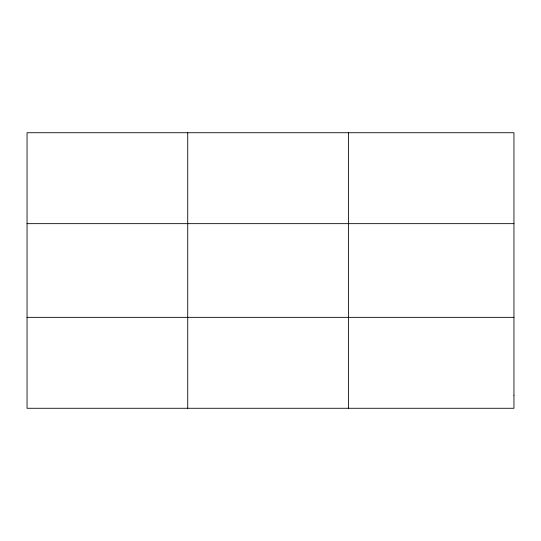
<?xml version="1.0" encoding="UTF-8"?>
<svg xmlns="http://www.w3.org/2000/svg" width="541" height="541" viewBox="0 0 541 541"><rect width="100%" height="100%" fill="white"/><g stroke="black" fill="none" stroke-linecap="round" stroke-linejoin="round"><path stroke-width="0.81" d="M187.727 408.272L187.727 132.728M348.404 408.272L348.404 132.728M27.05 223.656L513.95 223.656M27.05 317.344L513.95 317.344M513.95 395.282L513.95 408.272L27.05 408.272L27.05 132.728L513.95 132.728L513.95 395.282"/></g></svg>
